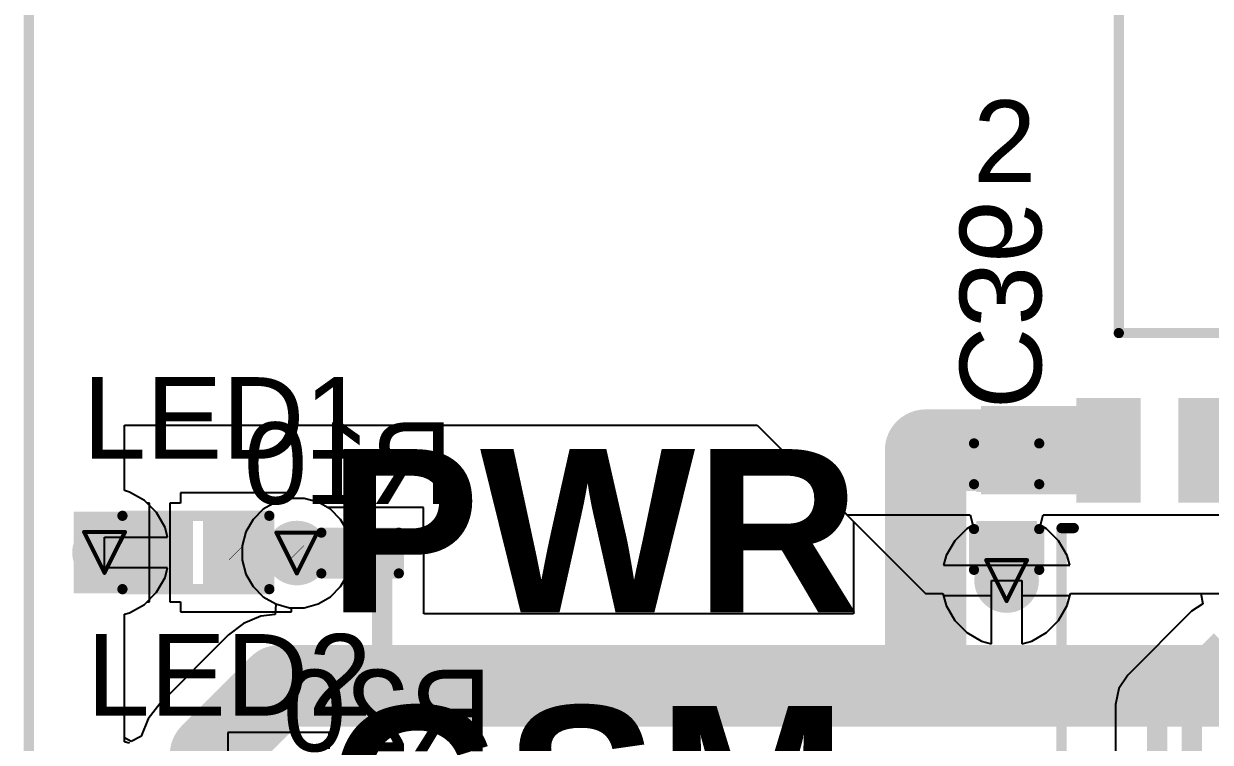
# Model space of a CAD drawing. Header units: inches. Extents: x -21 to 276, y -5 to 220.
# Drawn here: x -4.56 to 10.21, y 61.58 to 70.53 of the extents above; entities that cross this region are included whole.
import ezdxf

# ---------------------------------------------------------------- set-up
doc = ezdxf.new("R2010")
doc.units = ezdxf.units.IN
for name, color, linetype in [('Board_Outline', 216, 'Continuous'), ('Bottom Layer', 5, 'Continuous'), ('Bottom Overlay', 54, 'Continuous'), ('Bottom Paste', 16, 'Continuous'), ('Bottom Solder', 6, 'Continuous'), ('Drill Drawing', 1, 'Continuous'), ('Ground', 16, 'Continuous'), ('Multi-Layer', 9, 'Continuous'), ('Pad Holes', 156, 'Continuous'), ('Power + Signal', 76, 'Continuous'), ('Top Layer', 1, 'Continuous'), ('Top Overlay', 2, 'Continuous'), ('Top Paste', 8, 'Continuous'), ('Top Solder', 216, 'Continuous'), ('Via Holes', 16, 'Continuous')]:
    doc.layers.add(name, color=color, linetype=linetype)
doc.styles.add('Arial', font='', dxfattribs={"height": 0.2})
doc.styles.add('Arial_Bold', font='', dxfattribs={"height": 0.2})
doc.styles.get('Arial').set_extended_font_data('Arial')
doc.styles.get('Arial_Bold').set_extended_font_data('Arial', bold=True)

# ---------------------------------------------------------------- blocks, each defined once
blk = doc.blocks.new('J102K1CS35VDC_20_7')
at = {"layer": 'Bottom Layer'}
h = blk.add_hatch(color=5, dxfattribs=at)
edge = h.paths.add_edge_path()
edge.add_arc((3.81, 3.81), 1, 0, 360)
h = blk.add_hatch(color=5, dxfattribs=at)
edge = h.paths.add_edge_path()
edge.add_arc((6.35, 3.81), 1, 0, 360)
blk.add_hatch(color=5, dxfattribs=at).paths.add_polyline_path([(-5.35, -2.81), (-5.35, -4.81), (-7.35, -4.81), (-7.35, -2.81)])
h = blk.add_hatch(color=5, dxfattribs=at)
edge = h.paths.add_edge_path()
edge.add_arc((3.81, -3.81), 1, 0, 360)
h = blk.add_hatch(color=5, dxfattribs=at)
edge = h.paths.add_edge_path()
edge.add_arc((6.35, -3.81), 1, 0, 360)
at = {"layer": 'Bottom Solder'}
h = blk.add_hatch(color=6, dxfattribs=at)
edge = h.paths.add_edge_path()
edge.add_arc((3.81, 3.81), 1.102, 0, 360)
h = blk.add_hatch(color=6, dxfattribs=at)
edge = h.paths.add_edge_path()
edge.add_arc((6.35, 3.81), 1.102, 0, 360)
blk.add_hatch(color=6, dxfattribs=at).paths.add_polyline_path([(-5.248, -2.708), (-5.248, -4.912), (-7.452, -4.912), (-7.452, -2.708)])
h = blk.add_hatch(color=6, dxfattribs=at)
edge = h.paths.add_edge_path()
edge.add_arc((3.81, -3.81), 1.102, 0, 360)
h = blk.add_hatch(color=6, dxfattribs=at)
edge = h.paths.add_edge_path()
edge.add_arc((6.35, -3.81), 1.102, 0, 360)
at = {"layer": 'Ground'}
h = blk.add_hatch(color=16, dxfattribs=at)
edge = h.paths.add_edge_path()
edge.add_arc((3.81, 3.81), 1, 0, 360)
h = blk.add_hatch(color=16, dxfattribs=at)
edge = h.paths.add_edge_path()
edge.add_arc((6.35, 3.81), 1, 0, 360)
blk.add_hatch(color=16, dxfattribs=at).paths.add_polyline_path([(-5.35, -2.81), (-5.35, -4.81), (-7.35, -4.81), (-7.35, -2.81)])
h = blk.add_hatch(color=16, dxfattribs=at)
edge = h.paths.add_edge_path()
edge.add_arc((3.81, -3.81), 1, 0, 360)
h = blk.add_hatch(color=16, dxfattribs=at)
edge = h.paths.add_edge_path()
edge.add_arc((6.35, -3.81), 1, 0, 360)
at = {"layer": 'Multi-Layer'}
h = blk.add_hatch(color=9, dxfattribs=at)
edge = h.paths.add_edge_path()
edge.add_arc((3.81, 3.81), 1, 0, 360)
h = blk.add_hatch(color=9, dxfattribs=at)
edge = h.paths.add_edge_path()
edge.add_arc((6.35, 3.81), 1, 0, 360)
blk.add_hatch(color=9, dxfattribs=at).paths.add_polyline_path([(-5.35, -2.81), (-5.35, -4.81), (-7.35, -4.81), (-7.35, -2.81)])
h = blk.add_hatch(color=9, dxfattribs=at)
edge = h.paths.add_edge_path()
edge.add_arc((3.81, -3.81), 1, 0, 360)
h = blk.add_hatch(color=9, dxfattribs=at)
edge = h.paths.add_edge_path()
edge.add_arc((6.35, -3.81), 1, 0, 360)
at = {"layer": 'Pad Holes'}
h = blk.add_hatch(color=7, dxfattribs=at)
edge = h.paths.add_edge_path()
edge.add_arc((3.81, 3.81), 0.51, 0, 360)
h = blk.add_hatch(color=7, dxfattribs=at)
edge = h.paths.add_edge_path()
edge.add_arc((6.35, 3.81), 0.51, 0, 360)
h = blk.add_hatch(color=7, dxfattribs=at)
edge = h.paths.add_edge_path()
edge.add_arc((-6.35, -3.81), 0.51, 0, 360)
h = blk.add_hatch(color=7, dxfattribs=at)
edge = h.paths.add_edge_path()
edge.add_arc((3.81, -3.81), 0.51, 0, 360)
h = blk.add_hatch(color=7, dxfattribs=at)
edge = h.paths.add_edge_path()
edge.add_arc((6.35, -3.81), 0.51, 0, 360)
at = {"layer": 'Power + Signal'}
h = blk.add_hatch(color=76, dxfattribs=at)
edge = h.paths.add_edge_path()
edge.add_arc((3.81, 3.81), 1, 0, 360)
h = blk.add_hatch(color=76, dxfattribs=at)
edge = h.paths.add_edge_path()
edge.add_arc((6.35, 3.81), 1, 0, 360)
blk.add_hatch(color=76, dxfattribs=at).paths.add_polyline_path([(-5.35, -2.81), (-5.35, -4.81), (-7.35, -4.81), (-7.35, -2.81)])
h = blk.add_hatch(color=76, dxfattribs=at)
edge = h.paths.add_edge_path()
edge.add_arc((3.81, -3.81), 1, 0, 360)
h = blk.add_hatch(color=76, dxfattribs=at)
edge = h.paths.add_edge_path()
edge.add_arc((6.35, -3.81), 1, 0, 360)
at = {"layer": 'Top Layer'}
h = blk.add_hatch(color=1, dxfattribs=at)
edge = h.paths.add_edge_path()
edge.add_arc((3.81, 3.81), 1, 0, 360)
h = blk.add_hatch(color=1, dxfattribs=at)
edge = h.paths.add_edge_path()
edge.add_arc((6.35, 3.81), 1, 0, 360)
blk.add_hatch(color=1, dxfattribs=at).paths.add_polyline_path([(-5.35, -2.81), (-5.35, -4.81), (-7.35, -4.81), (-7.35, -2.81)])
h = blk.add_hatch(color=1, dxfattribs=at)
edge = h.paths.add_edge_path()
edge.add_arc((3.81, -3.81), 1, 0, 360)
h = blk.add_hatch(color=1, dxfattribs=at)
edge = h.paths.add_edge_path()
edge.add_arc((6.35, -3.81), 1, 0, 360)
at = {"layer": 'Top Solder'}
h = blk.add_hatch(color=216, dxfattribs=at)
edge = h.paths.add_edge_path()
edge.add_arc((3.81, 3.81), 1.102, 0, 360)
h = blk.add_hatch(color=216, dxfattribs=at)
edge = h.paths.add_edge_path()
edge.add_arc((6.35, 3.81), 1.102, 0, 360)
blk.add_hatch(color=216, dxfattribs=at).paths.add_polyline_path([(-5.248, -2.708), (-5.248, -4.912), (-7.452, -4.912), (-7.452, -2.708)])
h = blk.add_hatch(color=216, dxfattribs=at)
edge = h.paths.add_edge_path()
edge.add_arc((3.81, -3.81), 1.102, 0, 360)
h = blk.add_hatch(color=216, dxfattribs=at)
edge = h.paths.add_edge_path()
edge.add_arc((6.35, -3.81), 1.102, 0, 360)
at = {"layer": 'Top Overlay'}
for points in [[(-7.77, 5.29, 0.127, 0.127, 0), (7.77, 5.29, 0.127, 0.127, 0)], [(-7.77, 5.29, 0.127, 0.127, 0), (-7.77, 0, 0.127, 0.127, 0)], [(7.77, 5.29, 0.127, 0.127, 0), (7.77, 0, 0.127, 0.127, 0)], [(3.607, 2.311, 0.254, 0.254, 0), (5.105, 2.311, 0.254, 0.254, 0)], [(3.607, 2.311, 0.254, 0.254, 0), (3.607, 2.007, 0.254, 0.254, 0)], [(5.105, 2.311, 0.254, 0.254, 0), (5.105, 1.651, 0.254, 0.254, 0)], [(-5.08, 2.159, 0.254, 0.254, 0), (3.048, 2.159, 0.254, 0.254, 0)], [(-5.08, 2.159, 0.254, 0.254, 0), (-5.08, -1.854, 0.254, 0.254, 0)], [(3.048, 2.159, 0.254, 0.254, 0), (4.115, 1.092, 0.254, 0.254, 0)], [(3.556, 0.737, 0.254, 0.254, 0), (3.556, 0.025, 0.254, 0.254, 0)], [(6.401, 0.711, 0.254, 0.254, 0), (6.401, 0.025, 0.254, 0.254, 0)], [(3.556, 0.025, 0.254, 0.254, 0), (6.401, 0.025, 0.254, 0.254, 0)], [(-7.77, 0, 0.127, 0.127, 0), (-7.77, -5.29, 0.127, 0.127, 0)], [(7.77, 0, 0.127, 0.127, 0), (7.77, -5.29, 0.127, 0.127, 0)], [(3.81, -1.549, 0.254, 0.254, 0), (6.35, -1.549, 0.254, 0.254, 0)], [(3.81, -1.549, 0.254, 0.254, 0), (3.81, -2.057, 0.254, 0.254, 0)], [(6.35, -1.549, 0.254, 0.254, 0), (6.35, -2.057, 0.254, 0.254, 0)], [(-4.902, -3.708, 0.254, 0.254, 0), (-5.029, -3.835, 0.254, 0.254, 0)], [(-4.902, -3.708, 0.254, 0.254, 0), (-4.902, -3.962, 0.254, 0.254, 0)], [(-5.029, -3.835, 0.254, 0.254, 0), (-4.902, -3.962, 0.254, 0.254, 0)], [(-7.77, -5.29, 0.127, 0.127, 0), (7.77, -5.29, 0.127, 0.127, 0)]]:
    blk.add_lwpolyline(points, format="xyseb", dxfattribs=at)
for points in [[(-7.802, 5.29, 0.0635, 0.0635, 1), (-7.738, 5.29, 0.0635, 0.0635, 1)], [(-7.802, 5.29, 0.0635, 0.0635, 1), (-7.738, 5.29, 0.0635, 0.0635, 1)], [(7.738, 5.29, 0.0635, 0.0635, 1), (7.802, 5.29, 0.0635, 0.0635, 1)], [(7.738, 5.29, 0.0635, 0.0635, 1), (7.802, 5.29, 0.0635, 0.0635, 1)], [(3.543, 2.311, 0.127, 0.127, 1), (3.67, 2.311, 0.127, 0.127, 1)], [(3.543, 2.311, 0.127, 0.127, 1), (3.67, 2.311, 0.127, 0.127, 1)], [(5.042, 2.311, 0.127, 0.127, 1), (5.169, 2.311, 0.127, 0.127, 1)], [(5.042, 2.311, 0.127, 0.127, 1), (5.169, 2.311, 0.127, 0.127, 1)], [(-5.144, 2.159, 0.127, 0.127, 1), (-5.016, 2.159, 0.127, 0.127, 1)], [(-5.144, 2.159, 0.127, 0.127, 1), (-5.016, 2.159, 0.127, 0.127, 1)], [(2.985, 2.159, 0.127, 0.127, 1), (3.111, 2.159, 0.127, 0.127, 1)], [(2.985, 2.159, 0.127, 0.127, 1), (3.111, 2.159, 0.127, 0.127, 1)], [(3.543, 2.007, 0.127, 0.127, 1), (3.67, 2.007, 0.127, 0.127, 1)], [(5.403, 1.651, 0.254, 0.254, 1), (4.808, 1.651, 0.254, 0.254, 1)], [(4.745, 1.651, 0.127, 0.127, 1), (4.872, 1.651, 0.127, 0.127, 1)], [(5.042, 1.651, 0.127, 0.127, 1), (5.169, 1.651, 0.127, 0.127, 1)], [(5.339, 1.651, 0.127, 0.127, 1), (5.466, 1.651, 0.127, 0.127, 1)], [(4.051, 1.092, 0.127, 0.127, 1), (4.178, 1.092, 0.127, 0.127, 1)], [(3.853, 0.737, 0.254, 0.254, 1), (3.259, 0.737, 0.254, 0.254, 1)], [(6.698, 0.711, 0.254, 0.254, 1), (6.104, 0.711, 0.254, 0.254, 1)], [(3.195, 0.737, 0.127, 0.127, 1), (3.322, 0.737, 0.127, 0.127, 1)], [(3.493, 0.737, 0.127, 0.127, 1), (3.619, 0.737, 0.127, 0.127, 1)], [(3.79, 0.737, 0.127, 0.127, 1), (3.917, 0.737, 0.127, 0.127, 1)], [(6.04, 0.711, 0.127, 0.127, 1), (6.167, 0.711, 0.127, 0.127, 1)], [(6.337, 0.711, 0.127, 0.127, 1), (6.464, 0.711, 0.127, 0.127, 1)], [(6.635, 0.711, 0.127, 0.127, 1), (6.762, 0.711, 0.127, 0.127, 1)], [(3.493, 0.025, 0.127, 0.127, 1), (3.619, 0.025, 0.127, 0.127, 1)], [(3.493, 0.025, 0.127, 0.127, 1), (3.619, 0.025, 0.127, 0.127, 1)], [(6.337, 0.025, 0.127, 0.127, 1), (6.464, 0.025, 0.127, 0.127, 1)], [(6.337, 0.025, 0.127, 0.127, 1), (6.464, 0.025, 0.127, 0.127, 1)], [(-7.802, 0, 0.0635, 0.0635, 1), (-7.738, 0, 0.0635, 0.0635, 1)], [(-7.802, 0, 0.0635, 0.0635, 1), (-7.738, 0, 0.0635, 0.0635, 1)], [(7.738, 0, 0.0635, 0.0635, 1), (7.802, 0, 0.0635, 0.0635, 1)], [(7.738, 0, 0.0635, 0.0635, 1), (7.802, 0, 0.0635, 0.0635, 1)], [(-4.783, -1.854, 0.254, 0.254, 1), (-5.377, -1.854, 0.254, 0.254, 1)], [(3.747, -1.549, 0.127, 0.127, 1), (3.873, -1.549, 0.127, 0.127, 1)], [(3.747, -1.549, 0.127, 0.127, 1), (3.873, -1.549, 0.127, 0.127, 1)], [(6.286, -1.549, 0.127, 0.127, 1), (6.413, -1.549, 0.127, 0.127, 1)], [(6.286, -1.549, 0.127, 0.127, 1), (6.413, -1.549, 0.127, 0.127, 1)], [(-5.441, -1.854, 0.127, 0.127, 1), (-5.314, -1.854, 0.127, 0.127, 1)], [(-5.144, -1.854, 0.127, 0.127, 1), (-5.016, -1.854, 0.127, 0.127, 1)], [(-4.846, -1.854, 0.127, 0.127, 1), (-4.719, -1.854, 0.127, 0.127, 1)], [(4.107, -2.057, 0.254, 0.254, 1), (3.513, -2.057, 0.254, 0.254, 1)], [(6.647, -2.057, 0.254, 0.254, 1), (6.053, -2.057, 0.254, 0.254, 1)], [(3.449, -2.057, 0.127, 0.127, 1), (3.576, -2.057, 0.127, 0.127, 1)], [(3.747, -2.057, 0.127, 0.127, 1), (3.873, -2.057, 0.127, 0.127, 1)], [(4.044, -2.057, 0.127, 0.127, 1), (4.171, -2.057, 0.127, 0.127, 1)], [(5.989, -2.057, 0.127, 0.127, 1), (6.116, -2.057, 0.127, 0.127, 1)], [(6.286, -2.057, 0.127, 0.127, 1), (6.413, -2.057, 0.127, 0.127, 1)], [(6.584, -2.057, 0.127, 0.127, 1), (6.711, -2.057, 0.127, 0.127, 1)], [(-4.966, -3.708, 0.127, 0.127, 1), (-4.839, -3.708, 0.127, 0.127, 1)], [(-4.966, -3.708, 0.127, 0.127, 1), (-4.839, -3.708, 0.127, 0.127, 1)], [(-5.093, -3.835, 0.127, 0.127, 1), (-4.966, -3.835, 0.127, 0.127, 1)], [(-5.093, -3.835, 0.127, 0.127, 1), (-4.966, -3.835, 0.127, 0.127, 1)], [(-4.966, -3.962, 0.127, 0.127, 1), (-4.839, -3.962, 0.127, 0.127, 1)], [(-4.966, -3.962, 0.127, 0.127, 1), (-4.839, -3.962, 0.127, 0.127, 1)], [(-7.802, -5.29, 0.0635, 0.0635, 1), (-7.738, -5.29, 0.0635, 0.0635, 1)], [(-7.802, -5.29, 0.0635, 0.0635, 1), (-7.738, -5.29, 0.0635, 0.0635, 1)], [(7.738, -5.29, 0.0635, 0.0635, 1), (7.802, -5.29, 0.0635, 0.0635, 1)], [(7.738, -5.29, 0.0635, 0.0635, 1), (7.802, -5.29, 0.0635, 0.0635, 1)]]:
    blk.add_lwpolyline(points, format="xyseb", close=True, dxfattribs=at)
at = {"layer": 'Top Overlay', "style": 'Arial'}
blk.add_text('1', height=0.8, dxfattribs=at).set_placement((-6.477, -2.311))
blk = doc.blocks.new('SOP_16_150____B_59')
at = {"layer": 'Bottom Layer'}
for points in [[(-3.425, 4.745), (-2.325, 4.745), (-2.325, 4.145), (-3.425, 4.145)], [(2.325, 4.745), (3.425, 4.745), (3.425, 4.145), (2.325, 4.145)], [(-3.425, 3.475), (-2.325, 3.475), (-2.325, 2.875), (-3.425, 2.875)], [(2.325, 3.475), (3.425, 3.475), (3.425, 2.875), (2.325, 2.875)], [(-3.425, 2.205), (-2.325, 2.205), (-2.325, 1.605), (-3.425, 1.605)], [(2.325, 2.205), (3.425, 2.205), (3.425, 1.605), (2.325, 1.605)], [(-3.425, 0.935), (-2.325, 0.935), (-2.325, 0.335), (-3.425, 0.335)], [(2.325, 0.935), (3.425, 0.935), (3.425, 0.335), (2.325, 0.335)], [(-3.425, -0.335), (-2.325, -0.335), (-2.325, -0.935), (-3.425, -0.935)], [(2.325, -0.335), (3.425, -0.335), (3.425, -0.935), (2.325, -0.935)], [(-3.425, -1.605), (-2.325, -1.605), (-2.325, -2.205), (-3.425, -2.205)], [(2.325, -1.605), (3.425, -1.605), (3.425, -2.205), (2.325, -2.205)], [(-3.425, -2.875), (-2.325, -2.875), (-2.325, -3.475), (-3.425, -3.475)], [(2.325, -2.875), (3.425, -2.875), (3.425, -3.475), (2.325, -3.475)], [(-3.425, -4.145), (-2.325, -4.145), (-2.325, -4.745), (-3.425, -4.745)], [(2.325, -4.145), (3.425, -4.145), (3.425, -4.745), (2.325, -4.745)]]:
    blk.add_hatch(color=5, dxfattribs=at).paths.add_polyline_path(points)
at = {"layer": 'Bottom Overlay'}
blk.add_hatch(color=54, dxfattribs=at).paths.add_polyline_path([(-2.235, -4.724), (-1.956, -4.724), (-1.956, -4.064), (-2.235, -4.064)])
at = {"layer": 'Bottom Paste'}
for points in [[(-3.425, 4.745), (-2.325, 4.745), (-2.325, 4.145), (-3.425, 4.145)], [(2.325, 4.745), (3.425, 4.745), (3.425, 4.145), (2.325, 4.145)], [(-3.425, 3.475), (-2.325, 3.475), (-2.325, 2.875), (-3.425, 2.875)], [(2.325, 3.475), (3.425, 3.475), (3.425, 2.875), (2.325, 2.875)], [(-3.425, 2.205), (-2.325, 2.205), (-2.325, 1.605), (-3.425, 1.605)], [(2.325, 2.205), (3.425, 2.205), (3.425, 1.605), (2.325, 1.605)], [(-3.425, 0.935), (-2.325, 0.935), (-2.325, 0.335), (-3.425, 0.335)], [(2.325, 0.935), (3.425, 0.935), (3.425, 0.335), (2.325, 0.335)], [(-3.425, -0.335), (-2.325, -0.335), (-2.325, -0.935), (-3.425, -0.935)], [(2.325, -0.335), (3.425, -0.335), (3.425, -0.935), (2.325, -0.935)], [(-3.425, -1.605), (-2.325, -1.605), (-2.325, -2.205), (-3.425, -2.205)], [(2.325, -1.605), (3.425, -1.605), (3.425, -2.205), (2.325, -2.205)], [(-3.425, -2.875), (-2.325, -2.875), (-2.325, -3.475), (-3.425, -3.475)], [(2.325, -2.875), (3.425, -2.875), (3.425, -3.475), (2.325, -3.475)], [(-3.425, -4.145), (-2.325, -4.145), (-2.325, -4.745), (-3.425, -4.745)], [(2.325, -4.145), (3.425, -4.145), (3.425, -4.745), (2.325, -4.745)]]:
    blk.add_hatch(color=16, dxfattribs=at).paths.add_polyline_path(points)
at = {"layer": 'Bottom Solder'}
for points in [[(-3.527, 4.847), (-2.223, 4.847), (-2.223, 4.043), (-3.527, 4.043)], [(2.223, 4.847), (3.527, 4.847), (3.527, 4.043), (2.223, 4.043)], [(-3.527, 3.577), (-2.223, 3.577), (-2.223, 2.773), (-3.527, 2.773)], [(2.223, 3.577), (3.527, 3.577), (3.527, 2.773), (2.223, 2.773)], [(-3.527, 2.307), (-2.223, 2.307), (-2.223, 1.503), (-3.527, 1.503)], [(2.223, 2.307), (3.527, 2.307), (3.527, 1.503), (2.223, 1.503)], [(-3.527, 1.037), (-2.223, 1.037), (-2.223, 0.233), (-3.527, 0.233)], [(2.223, 1.037), (3.527, 1.037), (3.527, 0.233), (2.223, 0.233)], [(-3.527, -0.233), (-2.223, -0.233), (-2.223, -1.037), (-3.527, -1.037)], [(2.223, -0.233), (3.527, -0.233), (3.527, -1.037), (2.223, -1.037)], [(-3.527, -1.503), (-2.223, -1.503), (-2.223, -2.307), (-3.527, -2.307)], [(2.223, -1.503), (3.527, -1.503), (3.527, -2.307), (2.223, -2.307)], [(-3.527, -2.773), (-2.223, -2.773), (-2.223, -3.577), (-3.527, -3.577)], [(2.223, -2.773), (3.527, -2.773), (3.527, -3.577), (2.223, -3.577)], [(-3.527, -4.043), (-2.223, -4.043), (-2.223, -4.847), (-3.527, -4.847)], [(2.223, -4.043), (3.527, -4.043), (3.527, -4.847), (2.223, -4.847)]]:
    blk.add_hatch(color=6, dxfattribs=at).paths.add_polyline_path(points)
at = {"layer": 'Bottom Overlay'}
for points in [[(-1.905, 5.029, 0.127, 0.127, 0), (1.905, 5.029, 0.127, 0.127, 0)], [(-1.905, 5.029, 0.127, 0.127, 0), (-1.905, 4.877, 0.127, 0.127, 0)], [(1.905, 5.029, 0.127, 0.127, 0), (1.905, 4.877, 0.127, 0.127, 0)], [(-3.708, -4.343, 0.127, 0.127, 0), (-3.581, -4.47, 0.127, 0.127, 0)], [(-3.708, -4.343, 0.127, 0.127, 0), (-3.708, -4.597, 0.127, 0.127, 0)], [(-3.581, -4.47, 0.127, 0.127, 0), (-3.708, -4.597, 0.127, 0.127, 0)], [(-1.905, -4.877, 0.127, 0.127, 0), (-1.905, -5.029, 0.127, 0.127, 0)], [(1.905, -4.877, 0.127, 0.127, 0), (1.905, -5.029, 0.127, 0.127, 0)], [(-1.905, -5.029, 0.127, 0.127, 0), (1.905, -5.029, 0.127, 0.127, 0)]]:
    blk.add_lwpolyline(points, format="xyseb", dxfattribs=at)
for points in [[(-1.937, 5.029, 0.0635, 0.0635, 1), (-1.873, 5.029, 0.0635, 0.0635, 1)], [(-1.937, 5.029, 0.0635, 0.0635, 1), (-1.873, 5.029, 0.0635, 0.0635, 1)], [(1.873, 5.029, 0.0635, 0.0635, 1), (1.937, 5.029, 0.0635, 0.0635, 1)], [(1.873, 5.029, 0.0635, 0.0635, 1), (1.937, 5.029, 0.0635, 0.0635, 1)], [(-1.937, 4.877, 0.0635, 0.0635, 1), (-1.873, 4.877, 0.0635, 0.0635, 1)], [(1.873, 4.877, 0.0635, 0.0635, 1), (1.937, 4.877, 0.0635, 0.0635, 1)], [(-3.74, -4.343, 0.0635, 0.0635, 1), (-3.677, -4.343, 0.0635, 0.0635, 1)], [(-3.74, -4.343, 0.0635, 0.0635, 1), (-3.677, -4.343, 0.0635, 0.0635, 1)], [(-3.613, -4.47, 0.0635, 0.0635, 1), (-3.55, -4.47, 0.0635, 0.0635, 1)], [(-3.613, -4.47, 0.0635, 0.0635, 1), (-3.55, -4.47, 0.0635, 0.0635, 1)], [(-3.74, -4.597, 0.0635, 0.0635, 1), (-3.677, -4.597, 0.0635, 0.0635, 1)], [(-3.74, -4.597, 0.0635, 0.0635, 1), (-3.677, -4.597, 0.0635, 0.0635, 1)], [(-1.937, -4.877, 0.0635, 0.0635, 1), (-1.873, -4.877, 0.0635, 0.0635, 1)], [(1.873, -4.877, 0.0635, 0.0635, 1), (1.937, -4.877, 0.0635, 0.0635, 1)], [(-1.937, -5.029, 0.0635, 0.0635, 1), (-1.873, -5.029, 0.0635, 0.0635, 1)], [(-1.937, -5.029, 0.0635, 0.0635, 1), (-1.873, -5.029, 0.0635, 0.0635, 1)], [(1.873, -5.029, 0.0635, 0.0635, 1), (1.937, -5.029, 0.0635, 0.0635, 1)], [(1.873, -5.029, 0.0635, 0.0635, 1), (1.937, -5.029, 0.0635, 0.0635, 1)]]:
    blk.add_lwpolyline(points, format="xyseb", close=True, dxfattribs=at)
blk = doc.blocks.new('R___0201_B_118')
at = {"layer": 'Bottom Layer'}
for points in [[(-0.41, 0.185), (-0.14, 0.185), (-0.14, -0.185), (-0.41, -0.185)], [(0.14, 0.185), (0.41, 0.185), (0.41, -0.185), (0.14, -0.185)]]:
    blk.add_hatch(color=5, dxfattribs=at).paths.add_polyline_path(points)
at = {"layer": 'Bottom Paste'}
for points in [[(-0.41, 0.185), (-0.14, 0.185), (-0.14, -0.185), (-0.41, -0.185)], [(0.14, 0.185), (0.41, 0.185), (0.41, -0.185), (0.14, -0.185)]]:
    blk.add_hatch(color=16, dxfattribs=at).paths.add_polyline_path(points)
at = {"layer": 'Bottom Solder'}
for points in [[(-0.465, 0.24), (-0.085, 0.24), (-0.085, -0.24), (-0.465, -0.24)], [(0.085, 0.24), (0.465, 0.24), (0.465, -0.24), (0.085, -0.24)]]:
    blk.add_hatch(color=6, dxfattribs=at).paths.add_polyline_path(points)
at = {"layer": 'Bottom Overlay'}
for points in [[(-0.483, 0.254, 0.127, 0.127, 0), (0.483, 0.254, 0.127, 0.127, 0)], [(-0.483, -0.254, 0.127, 0.127, 0), (-0.483, 0.254, 0.127, 0.127, 0)], [(0.483, -0.254, 0.127, 0.127, 0), (0.483, 0.254, 0.127, 0.127, 0)], [(-0.483, -0.254, 0.127, 0.127, 0), (0.483, -0.254, 0.127, 0.127, 0)]]:
    blk.add_lwpolyline(points, format="xyseb", dxfattribs=at)
for points in [[(-0.514, 0.254, 0.0635, 0.0635, 1), (-0.451, 0.254, 0.0635, 0.0635, 1)], [(-0.514, 0.254, 0.0635, 0.0635, 1), (-0.451, 0.254, 0.0635, 0.0635, 1)], [(0.451, 0.254, 0.0635, 0.0635, 1), (0.514, 0.254, 0.0635, 0.0635, 1)], [(0.451, 0.254, 0.0635, 0.0635, 1), (0.514, 0.254, 0.0635, 0.0635, 1)], [(-0.514, -0.254, 0.0635, 0.0635, 1), (-0.451, -0.254, 0.0635, 0.0635, 1)], [(-0.514, -0.254, 0.0635, 0.0635, 1), (-0.451, -0.254, 0.0635, 0.0635, 1)], [(0.451, -0.254, 0.0635, 0.0635, 1), (0.514, -0.254, 0.0635, 0.0635, 1)], [(0.451, -0.254, 0.0635, 0.0635, 1), (0.514, -0.254, 0.0635, 0.0635, 1)]]:
    blk.add_lwpolyline(points, format="xyseb", close=True, dxfattribs=at)
blk = doc.blocks.new('LED_0402_130')
at = {"layer": 'Top Layer'}
for points in [[(-0.785, 0.36), (-0.165, 0.36), (-0.165, -0.36), (-0.785, -0.36)], [(0.165, 0.36), (0.785, 0.36), (0.785, -0.36), (0.165, -0.36)]]:
    blk.add_hatch(color=1, dxfattribs=at).paths.add_polyline_path(points)
at = {"layer": 'Top Overlay'}
blk.add_hatch(color=2, dxfattribs=at).paths.add_polyline_path([(0.936, -0.507), (1.546, -0.507), (1.546, 0.509), (0.936, 0.509)])
at = {"layer": 'Top Paste'}
for points in [[(-0.785, 0.36), (-0.165, 0.36), (-0.165, -0.36), (-0.785, -0.36)], [(0.165, 0.36), (0.785, 0.36), (0.785, -0.36), (0.165, -0.36)]]:
    blk.add_hatch(color=8, dxfattribs=at).paths.add_polyline_path(points)
at = {"layer": 'Top Solder'}
for points in [[(-0.887, 0.462), (-0.063, 0.462), (-0.063, -0.462), (-0.887, -0.462)], [(0.063, 0.462), (0.887, 0.462), (0.887, -0.462), (0.063, -0.462)]]:
    blk.add_hatch(color=216, dxfattribs=at).paths.add_polyline_path(points)
at = {"layer": 'Top Overlay'}
for points in [[(0.94, 0.457, 0.127, 0.127, 0), (-0.889, 0.457, 0.127, 0.127, 0)], [(-0.889, 0.457, 0.127, 0.127, 0), (-0.889, -0.457, 0.127, 0.127, 0)], [(0.94, 0.457, 0.127, 0.127, 0), (0.94, -0.457, 0.127, 0.127, 0)], [(0.94, -0.457, 0.127, 0.127, 0), (-0.889, -0.457, 0.127, 0.127, 0)]]:
    blk.add_lwpolyline(points, format="xyseb", dxfattribs=at)
for points in [[(-0.921, 0.457, 0.0635, 0.0635, 1), (-0.857, 0.457, 0.0635, 0.0635, 1)], [(-0.921, 0.457, 0.0635, 0.0635, 1), (-0.857, 0.457, 0.0635, 0.0635, 1)], [(0.908, 0.457, 0.0635, 0.0635, 1), (0.972, 0.457, 0.0635, 0.0635, 1)], [(0.908, 0.457, 0.0635, 0.0635, 1), (0.972, 0.457, 0.0635, 0.0635, 1)], [(-0.921, -0.457, 0.0635, 0.0635, 1), (-0.857, -0.457, 0.0635, 0.0635, 1)], [(-0.921, -0.457, 0.0635, 0.0635, 1), (-0.857, -0.457, 0.0635, 0.0635, 1)], [(0.908, -0.457, 0.0635, 0.0635, 1), (0.972, -0.457, 0.0635, 0.0635, 1)], [(0.908, -0.457, 0.0635, 0.0635, 1), (0.972, -0.457, 0.0635, 0.0635, 1)]]:
    blk.add_lwpolyline(points, format="xyseb", close=True, dxfattribs=at)
blk = doc.blocks.new('C___0402_B_162')
at = {"layer": 'Bottom Layer'}
for points in [[(-0.241, 0.318), (-0.241, -0.318), (-0.699, -0.318), (-0.699, 0.318)], [(0.699, 0.318), (0.699, -0.318), (0.241, -0.318), (0.241, 0.318)]]:
    blk.add_hatch(color=5, dxfattribs=at).paths.add_polyline_path(points)
at = {"layer": 'Bottom Paste'}
for points in [[(-0.241, 0.318), (-0.241, -0.318), (-0.699, -0.318), (-0.699, 0.318)], [(0.699, 0.318), (0.699, -0.318), (0.241, -0.318), (0.241, 0.318)]]:
    blk.add_hatch(color=16, dxfattribs=at).paths.add_polyline_path(points)
at = {"layer": 'Bottom Solder'}
for points in [[(-0.181, 0.377), (-0.181, -0.377), (-0.758, -0.377), (-0.758, 0.377)], [(0.758, 0.377), (0.758, -0.377), (0.181, -0.377), (0.181, 0.377)]]:
    blk.add_hatch(color=6, dxfattribs=at).paths.add_polyline_path(points)
at = {"layer": 'Bottom Overlay'}
for points in [[(-0.279, 0.406, 0.127, 0.127, 0), (-0.787, 0.406, 0.127, 0.127, 0)], [(-0.787, -0.406, 0.127, 0.127, 0), (-0.787, 0.406, 0.127, 0.127, 0)], [(0.787, 0.406, 0.127, 0.127, 0), (0.279, 0.406, 0.127, 0.127, 0)], [(0.787, -0.406, 0.127, 0.127, 0), (0.787, 0.406, 0.127, 0.127, 0)], [(-0.279, -0.406, 0.127, 0.127, 0), (-0.787, -0.406, 0.127, 0.127, 0)], [(0.787, -0.406, 0.127, 0.127, 0), (0.279, -0.406, 0.127, 0.127, 0)]]:
    blk.add_lwpolyline(points, format="xyseb", dxfattribs=at)
for points in [[(-0.819, 0.406, 0.0635, 0.0635, 1), (-0.756, 0.406, 0.0635, 0.0635, 1)], [(-0.819, 0.406, 0.0635, 0.0635, 1), (-0.756, 0.406, 0.0635, 0.0635, 1)], [(-0.311, 0.406, 0.0635, 0.0635, 1), (-0.248, 0.406, 0.0635, 0.0635, 1)], [(0.248, 0.406, 0.0635, 0.0635, 1), (0.311, 0.406, 0.0635, 0.0635, 1)], [(0.756, 0.406, 0.0635, 0.0635, 1), (0.819, 0.406, 0.0635, 0.0635, 1)], [(0.756, 0.406, 0.0635, 0.0635, 1), (0.819, 0.406, 0.0635, 0.0635, 1)], [(-0.819, -0.406, 0.0635, 0.0635, 1), (-0.756, -0.406, 0.0635, 0.0635, 1)], [(-0.819, -0.406, 0.0635, 0.0635, 1), (-0.756, -0.406, 0.0635, 0.0635, 1)], [(-0.311, -0.406, 0.0635, 0.0635, 1), (-0.248, -0.406, 0.0635, 0.0635, 1)], [(0.248, -0.406, 0.0635, 0.0635, 1), (0.311, -0.406, 0.0635, 0.0635, 1)], [(0.756, -0.406, 0.0635, 0.0635, 1), (0.819, -0.406, 0.0635, 0.0635, 1)], [(0.756, -0.406, 0.0635, 0.0635, 1), (0.819, -0.406, 0.0635, 0.0635, 1)]]:
    blk.add_lwpolyline(points, format="xyseb", close=True, dxfattribs=at)

msp = doc.modelspace()

# ---------------------------------------------------------------- hatches: boundary and pattern name
at = {"layer": 'Bottom Layer'}
msp.add_hatch(color=5, dxfattribs=at).paths.add_polyline_path([(7.359, 64.671), (9.244, 64.671), (9.244, 65.771), (7.359, 65.771)])
h = msp.add_hatch(color=5, dxfattribs=at)
edge = h.paths.add_edge_path()
edge.add_arc((-3.556, 63.947), 0.3, 0, 360)
h = msp.add_hatch(color=5, dxfattribs=at)
edge = h.paths.add_edge_path()
edge.add_arc((-1.161, 63.94), 0.3, 0, 360)
h = msp.add_hatch(color=5, dxfattribs=at)
edge = h.paths.add_edge_path()
edge.add_arc((7.676, 63.597), 0.3, 0, 360)
at = {"layer": 'Bottom Solder'}
h = msp.add_hatch(color=6, dxfattribs=at)
edge = h.paths.add_edge_path()
edge.add_arc((-3.556, 63.947), 0.402, 0, 360)
h = msp.add_hatch(color=6, dxfattribs=at)
edge = h.paths.add_edge_path()
edge.add_arc((-1.161, 63.94), 0.402, 0, 360)
h = msp.add_hatch(color=6, dxfattribs=at)
edge = h.paths.add_edge_path()
edge.add_arc((7.676, 63.597), 0.402, 0, 360)
at = {"layer": 'Ground'}
h = msp.add_hatch(color=16, dxfattribs=at)
edge = h.paths.add_edge_path()
edge.add_arc((-3.556, 63.947), 0.3, 0, 360)
h = msp.add_hatch(color=16, dxfattribs=at)
edge = h.paths.add_edge_path()
edge.add_arc((-1.161, 63.94), 0.3, 0, 360)
h = msp.add_hatch(color=16, dxfattribs=at)
edge = h.paths.add_edge_path()
edge.add_arc((7.676, 63.597), 0.3, 0, 360)
at = {"layer": 'Power + Signal'}
h = msp.add_hatch(color=76, dxfattribs=at)
edge = h.paths.add_edge_path()
edge.add_arc((-3.556, 63.947), 0.3, 0, 360)
h = msp.add_hatch(color=76, dxfattribs=at)
edge = h.paths.add_edge_path()
edge.add_arc((-1.161, 63.94), 0.3, 0, 360)
h = msp.add_hatch(color=76, dxfattribs=at)
edge = h.paths.add_edge_path()
edge.add_arc((7.676, 63.597), 0.3, 0, 360)
at = {"layer": 'Top Layer'}
h = msp.add_hatch(color=1, dxfattribs=at)
edge = h.paths.add_edge_path()
edge.add_arc((-3.556, 63.947), 0.3, 0, 360)
h = msp.add_hatch(color=1, dxfattribs=at)
edge = h.paths.add_edge_path()
edge.add_arc((-1.161, 63.94), 0.3, 0, 360)
h = msp.add_hatch(color=1, dxfattribs=at)
edge = h.paths.add_edge_path()
edge.add_arc((7.676, 63.597), 0.3, 0, 360)
at = {"layer": 'Top Solder'}
h = msp.add_hatch(color=216, dxfattribs=at)
edge = h.paths.add_edge_path()
edge.add_arc((-3.556, 63.947), 0.402, 0, 360)
h = msp.add_hatch(color=216, dxfattribs=at)
edge = h.paths.add_edge_path()
edge.add_arc((-1.161, 63.94), 0.402, 0, 360)
h = msp.add_hatch(color=216, dxfattribs=at)
edge = h.paths.add_edge_path()
edge.add_arc((7.676, 63.597), 0.402, 0, 360)
at = {"layer": 'Via Holes'}
h = msp.add_hatch(color=7, dxfattribs=at)
edge = h.paths.add_edge_path()
edge.add_arc((-3.556, 63.947), 0.15, 0, 360)
h = msp.add_hatch(color=7, dxfattribs=at)
edge = h.paths.add_edge_path()
edge.add_arc((-1.161, 63.94), 0.15, 0, 360)
h = msp.add_hatch(color=7, dxfattribs=at)
edge = h.paths.add_edge_path()
edge.add_arc((7.676, 63.597), 0.15, 0, 360)

# ---------------------------------------------------------------- linework, layer by layer
at = {"layer": 'Board_Outline'}
msp.add_lwpolyline([(-4.499, -4.518, 0.127, 0.127, 0), (-4.499, 95.482, 0.127, 0.127, 0)], format="xyseb", dxfattribs=at)
at = {"layer": 'Bottom Layer'}
for p, q in [((-3.309, 64.718), (-3.309, 65.532)), ((-3.309, 65.532), (4.572, 65.532)), ((4.572, 65.532), (5.771, 64.333)), ((-3.244, 64.7), (-3.309, 64.718)), ((-3.06, 64.594), (-3.244, 64.7)), ((-2.909, 64.444), (-3.06, 64.594)), ((-1.424, 64.575), (-1.579, 64.485)), ((-1.251, 64.621), (-1.424, 64.575)), ((-1.071, 64.621), (-1.251, 64.621)), ((-0.898, 64.575), (-1.071, 64.621)), ((-0.779, 64.506), (-0.898, 64.575)), ((-2.803, 64.259), (-2.909, 64.444)), ((-1.579, 64.485), (-1.706, 64.358)), ((0.417, 64.506), (-0.779, 64.506)), ((0.417, 63.95), (0.417, 64.506)), ((-1.706, 64.358), (-1.796, 64.203)), ((5.771, 64.333), (5.771, 63.183)), ((-3.556, 63.757), (-3.556, 64.138)), ((-3.556, 64.138), (-2.771, 64.138)), ((-2.771, 64.138), (-2.803, 64.259)), ((-1.796, 64.203), (-1.842, 64.03)), ((-1.842, 64.03), (-1.842, 63.851)), ((-1.842, 63.851), (-1.796, 63.677)), ((0.419, 63.94), (0.417, 63.95)), ((0.419, 63.183), (0.419, 63.94)), ((-2.771, 63.757), (-3.556, 63.757)), ((-2.803, 63.636), (-2.771, 63.757)), ((-1.796, 63.677), (-1.706, 63.522)), ((-2.909, 63.451), (-2.803, 63.636)), ((-3.06, 63.301), (-2.909, 63.451)), ((-1.706, 63.522), (-1.579, 63.395)), ((-1.579, 63.395), (-1.424, 63.306)), ((-3.244, 63.194), (-3.06, 63.301)), ((-1.422, 63.305), (-1.43, 63.176)), ((-1.424, 63.306), (-1.422, 63.305)), ((-3.309, 63.177), (-3.244, 63.194)), ((-3.309, 61.637), (-3.309, 63.177)), ((-1.61, 63.152), (-1.826, 63.063)), ((-1.43, 63.176), (-1.61, 63.152)), ((5.771, 63.183), (0.419, 63.183)), ((-1.826, 63.063), (-2.012, 62.92)), ((-2.012, 62.92), (-2.869, 62.063)), ((-2.869, 62.063), (-3.012, 61.877)), ((-3.012, 61.877), (-3.101, 61.661)), ((-3.223, 61.593), (-3.309, 61.637)), ((-3.102, 61.656), (-3.223, 61.593)), ((-3.101, 61.661), (-3.102, 61.656))]:
    msp.add_line(p, q, dxfattribs=at)
for points in [[(6.668, 65.221, 1.016, 1.016, 0), (8.302, 65.221, 1.016, 1.016, 0)], [(6.668, 62.286, 1.016, 1.016, 0), (6.668, 65.221, 1.016, 1.016, 0)], [(7.676, 63.597, 0.457, 0.457, 0), (7.676, 64.039, 0.457, 0.457, 0)], [(7.676, 64.039, 0.381, 0.381, 0), (7.681, 64.044, 0.381, 0.381, 0)], [(7.676, 64.048, 0.254, 0.254, 0), (7.681, 64.044, 0.254, 0.254, 0)], [(-1.161, 63.94, 0.254, 0.254, 0), (-0.649, 63.94, 0.254, 0.254, 0)], [(-0.099, 62.286, 0.254, 0.254, 0), (-0.099, 63.94, 0.254, 0.254, 0)], [(-2.235, 61.429, 1.016, 1.016, 0), (-1.378, 62.286, 1.016, 1.016, 0)], [(-1.378, 62.286, 1.016, 1.016, 0), (-0.099, 62.286, 1.016, 1.016, 0)], [(-0.099, 62.286, 1.016, 1.016, 0), (6.668, 62.286, 1.016, 1.016, 0)], [(6.668, 62.286, 1.016, 1.016, 0), (18.964, 62.286, 1.016, 1.016, 0)], [(-2.235, 46.939, 1.016, 1.016, 0), (-2.235, 61.429, 1.016, 1.016, 0)]]:
    msp.add_lwpolyline(points, format="xyseb", dxfattribs=at)
for points in [[(6.414, 65.221, 0.508, 0.508, 1), (6.922, 65.221, 0.508, 0.508, 1)], [(6.414, 65.221, 0.508, 0.508, 1), (6.922, 65.221, 0.508, 0.508, 1)], [(8.048, 65.221, 0.508, 0.508, 1), (8.556, 65.221, 0.508, 0.508, 1)], [(7.562, 64.039, 0.229, 0.229, 1), (7.79, 64.039, 0.229, 0.229, 1)], [(7.581, 64.039, 0.191, 0.191, 1), (7.771, 64.039, 0.191, 0.191, 1)], [(7.585, 64.044, 0.191, 0.191, 1), (7.776, 64.044, 0.191, 0.191, 1)], [(7.613, 64.048, 0.127, 0.127, 1), (7.74, 64.048, 0.127, 0.127, 1)], [(7.617, 64.044, 0.127, 0.127, 1), (7.744, 64.044, 0.127, 0.127, 1)], [(-1.225, 63.94, 0.127, 0.127, 1), (-1.098, 63.94, 0.127, 0.127, 1)], [(-0.712, 63.94, 0.127, 0.127, 1), (-0.585, 63.94, 0.127, 0.127, 1)], [(-0.162, 63.94, 0.127, 0.127, 1), (-0.035, 63.94, 0.127, 0.127, 1)], [(7.562, 63.597, 0.229, 0.229, 1), (7.79, 63.597, 0.229, 0.229, 1)], [(-1.632, 62.286, 0.508, 0.508, 1), (-1.124, 62.286, 0.508, 0.508, 1)], [(-1.632, 62.286, 0.508, 0.508, 1), (-1.124, 62.286, 0.508, 0.508, 1)], [(-0.353, 62.286, 0.508, 0.508, 1), (0.155, 62.286, 0.508, 0.508, 1)], [(-0.353, 62.286, 0.508, 0.508, 1), (0.155, 62.286, 0.508, 0.508, 1)], [(6.414, 62.286, 0.508, 0.508, 1), (6.922, 62.286, 0.508, 0.508, 1)], [(6.414, 62.286, 0.508, 0.508, 1), (6.922, 62.286, 0.508, 0.508, 1)], [(6.414, 62.286, 0.508, 0.508, 1), (6.922, 62.286, 0.508, 0.508, 1)], [(-0.162, 62.286, 0.127, 0.127, 1), (-0.035, 62.286, 0.127, 0.127, 1)], [(-2.489, 61.429, 0.508, 0.508, 1), (-1.981, 61.429, 0.508, 0.508, 1)], [(-2.489, 61.429, 0.508, 0.508, 1), (-1.981, 61.429, 0.508, 0.508, 1)]]:
    msp.add_lwpolyline(points, format="xyseb", close=True, dxfattribs=at)
at = {"layer": 'Drill Drawing'}
for points in [[(-3.81, 64.201, 0.0508, 0.0508, 0), (-3.302, 64.201, 0.0508, 0.0508, 0)], [(-3.81, 64.201, 0.0508, 0.0508, 0), (-3.556, 63.693, 0.0508, 0.0508, 0)], [(-3.556, 63.693, 0.0508, 0.0508, 0), (-3.302, 64.201, 0.0508, 0.0508, 0)], [(-1.415, 64.194, 0.0508, 0.0508, 0), (-0.907, 64.194, 0.0508, 0.0508, 0)], [(-1.415, 64.194, 0.0508, 0.0508, 0), (-1.161, 63.686, 0.0508, 0.0508, 0)], [(-1.161, 63.686, 0.0508, 0.0508, 0), (-0.907, 64.194, 0.0508, 0.0508, 0)], [(7.422, 63.851, 0.0508, 0.0508, 0), (7.93, 63.851, 0.0508, 0.0508, 0)], [(7.422, 63.851, 0.0508, 0.0508, 0), (7.676, 63.343, 0.0508, 0.0508, 0)], [(7.676, 63.343, 0.0508, 0.0508, 0), (7.93, 63.851, 0.0508, 0.0508, 0)]]:
    msp.add_lwpolyline(points, format="xyseb", dxfattribs=at)
for points in [[(-3.823, 64.201, 0.0254, 0.0254, 1), (-3.797, 64.201, 0.0254, 0.0254, 1)], [(-3.823, 64.201, 0.0254, 0.0254, 1), (-3.797, 64.201, 0.0254, 0.0254, 1)], [(-3.315, 64.201, 0.0254, 0.0254, 1), (-3.289, 64.201, 0.0254, 0.0254, 1)], [(-3.315, 64.201, 0.0254, 0.0254, 1), (-3.289, 64.201, 0.0254, 0.0254, 1)], [(-1.428, 64.194, 0.0254, 0.0254, 1), (-1.402, 64.194, 0.0254, 0.0254, 1)], [(-1.428, 64.194, 0.0254, 0.0254, 1), (-1.402, 64.194, 0.0254, 0.0254, 1)], [(-0.92, 64.194, 0.0254, 0.0254, 1), (-0.894, 64.194, 0.0254, 0.0254, 1)], [(-0.92, 64.194, 0.0254, 0.0254, 1), (-0.894, 64.194, 0.0254, 0.0254, 1)], [(7.409, 63.851, 0.0254, 0.0254, 1), (7.435, 63.851, 0.0254, 0.0254, 1)], [(7.409, 63.851, 0.0254, 0.0254, 1), (7.435, 63.851, 0.0254, 0.0254, 1)], [(7.917, 63.851, 0.0254, 0.0254, 1), (7.943, 63.851, 0.0254, 0.0254, 1)], [(7.917, 63.851, 0.0254, 0.0254, 1), (7.943, 63.851, 0.0254, 0.0254, 1)], [(-3.569, 63.693, 0.0254, 0.0254, 1), (-3.543, 63.693, 0.0254, 0.0254, 1)], [(-3.569, 63.693, 0.0254, 0.0254, 1), (-3.543, 63.693, 0.0254, 0.0254, 1)], [(-1.174, 63.686, 0.0254, 0.0254, 1), (-1.148, 63.686, 0.0254, 0.0254, 1)], [(-1.174, 63.686, 0.0254, 0.0254, 1), (-1.148, 63.686, 0.0254, 0.0254, 1)], [(7.663, 63.343, 0.0254, 0.0254, 1), (7.689, 63.343, 0.0254, 0.0254, 1)], [(7.663, 63.343, 0.0254, 0.0254, 1), (7.689, 63.343, 0.0254, 0.0254, 1)]]:
    msp.add_lwpolyline(points, format="xyseb", close=True, dxfattribs=at)
at = {"layer": 'Ground'}
for p, q in [((-3.309, 64.718), (-3.309, 65.532)), ((-3.309, 65.532), (4.572, 65.532)), ((4.572, 65.532), (6.668, 63.436)), ((-3.244, 64.7), (-3.309, 64.718)), ((-3.06, 64.594), (-3.244, 64.7)), ((-2.909, 64.444), (-3.06, 64.594)), ((-1.424, 64.575), (-1.579, 64.485)), ((-1.251, 64.621), (-1.424, 64.575)), ((-1.071, 64.621), (-1.251, 64.621)), ((-0.898, 64.575), (-1.071, 64.621)), ((-0.743, 64.485), (-0.898, 64.575)), ((-2.803, 64.259), (-2.909, 64.444)), ((-1.579, 64.485), (-1.706, 64.358)), ((-0.616, 64.358), (-0.743, 64.485)), ((-1.706, 64.358), (-1.796, 64.203)), ((-0.526, 64.203), (-0.616, 64.358)), ((-3.556, 63.757), (-3.556, 64.138)), ((-3.556, 64.138), (-2.771, 64.138)), ((-2.771, 64.138), (-2.803, 64.259)), ((-1.796, 64.203), (-1.842, 64.03)), ((-0.48, 64.03), (-0.526, 64.203)), ((-1.842, 64.03), (-1.842, 63.851)), ((-0.48, 63.851), (-0.48, 64.03)), ((-1.842, 63.851), (-1.796, 63.677)), ((-0.526, 63.677), (-0.48, 63.851)), ((-2.771, 63.757), (-3.556, 63.757)), ((-2.803, 63.636), (-2.771, 63.757)), ((-1.796, 63.677), (-1.706, 63.522)), ((-0.616, 63.522), (-0.526, 63.677)), ((-2.909, 63.451), (-2.803, 63.636)), ((7.486, 62.811), (7.486, 63.597)), ((7.486, 63.597), (7.867, 63.597)), ((7.867, 63.597), (7.867, 62.811)), ((-3.06, 63.301), (-2.909, 63.451)), ((-1.706, 63.522), (-1.579, 63.395)), ((-1.579, 63.395), (-1.424, 63.306)), ((-0.898, 63.306), (-0.743, 63.395)), ((-0.743, 63.395), (-0.616, 63.522)), ((6.668, 63.436), (6.883, 63.436)), ((6.883, 63.436), (6.923, 63.285)), ((8.429, 63.285), (8.47, 63.436)), ((8.47, 63.436), (19.971, 63.436)), ((-3.244, 63.194), (-3.06, 63.301)), ((-1.424, 63.306), (-1.251, 63.259)), ((-1.251, 63.259), (-1.071, 63.259)), ((-1.071, 63.259), (-0.898, 63.306)), ((6.923, 63.285), (7.03, 63.101)), ((8.323, 63.101), (8.429, 63.285)), ((-3.309, 63.177), (-3.244, 63.194)), ((-3.309, 61.589), (-3.309, 63.177)), ((7.03, 63.101), (7.18, 62.95)), ((8.172, 62.95), (8.323, 63.101)), ((7.18, 62.95), (7.364, 62.844)), ((7.988, 62.844), (8.172, 62.95)), ((7.364, 62.844), (7.486, 62.811)), ((7.867, 62.811), (7.988, 62.844)), ((-3.244, 61.572), (-3.309, 61.589))]:
    msp.add_line(p, q, dxfattribs=at)
at = {"layer": 'Power + Signal'}
for p, q in [((-3.309, 64.718), (-3.309, 65.532)), ((-3.309, 65.532), (4.572, 65.532)), ((4.572, 65.532), (6.668, 63.436)), ((-3.244, 64.7), (-3.309, 64.718)), ((-3.06, 64.594), (-3.244, 64.7)), ((-2.909, 64.444), (-3.06, 64.594)), ((-1.424, 64.575), (-1.579, 64.485)), ((-1.251, 64.621), (-1.424, 64.575)), ((-1.071, 64.621), (-1.251, 64.621)), ((-0.898, 64.575), (-1.071, 64.621)), ((-0.743, 64.485), (-0.898, 64.575)), ((-2.803, 64.259), (-2.909, 64.444)), ((-1.579, 64.485), (-1.706, 64.358)), ((-0.616, 64.358), (-0.743, 64.485)), ((-1.706, 64.358), (-1.796, 64.203)), ((-0.526, 64.203), (-0.616, 64.358)), ((-3.556, 63.757), (-3.556, 64.138)), ((-3.556, 64.138), (-2.771, 64.138)), ((-2.771, 64.138), (-2.803, 64.259)), ((-1.796, 64.203), (-1.842, 64.03)), ((-0.48, 64.03), (-0.526, 64.203)), ((-1.842, 64.03), (-1.842, 63.851)), ((-0.48, 63.851), (-0.48, 64.03)), ((-1.842, 63.851), (-1.796, 63.677)), ((-0.526, 63.677), (-0.48, 63.851)), ((-2.771, 63.757), (-3.556, 63.757)), ((-2.803, 63.636), (-2.771, 63.757)), ((-1.796, 63.677), (-1.706, 63.522)), ((-0.616, 63.522), (-0.526, 63.677)), ((-2.909, 63.451), (-2.803, 63.636)), ((7.486, 62.811), (7.486, 63.597)), ((7.486, 63.597), (7.867, 63.597)), ((7.867, 63.597), (7.867, 62.811)), ((-3.06, 63.301), (-2.909, 63.451)), ((-1.706, 63.522), (-1.579, 63.395)), ((-1.579, 63.395), (-1.424, 63.306)), ((-0.898, 63.306), (-0.743, 63.395)), ((-0.743, 63.395), (-0.616, 63.522)), ((6.668, 63.436), (6.883, 63.436)), ((6.883, 63.436), (6.923, 63.285)), ((8.429, 63.285), (8.47, 63.436)), ((8.47, 63.436), (10.093, 63.436)), ((10.093, 63.436), (10.12, 63.309)), ((-3.244, 63.194), (-3.06, 63.301)), ((-1.424, 63.306), (-1.251, 63.259)), ((-1.251, 63.259), (-1.071, 63.259)), ((-1.071, 63.259), (-0.898, 63.306)), ((6.923, 63.285), (7.03, 63.101)), ((8.323, 63.101), (8.429, 63.285)), ((10.12, 63.309), (9.98, 63.215)), ((-3.309, 63.177), (-3.244, 63.194)), ((-3.309, 61.589), (-3.309, 63.177)), ((7.03, 63.101), (7.18, 62.95)), ((8.172, 62.95), (8.323, 63.101)), ((9.98, 63.215), (9.184, 62.42)), ((7.18, 62.95), (7.364, 62.844)), ((7.988, 62.844), (8.172, 62.95)), ((7.364, 62.844), (7.486, 62.811)), ((7.867, 62.811), (7.988, 62.844)), ((9.184, 62.42), (9.072, 62.251)), ((9.072, 62.251), (9.032, 62.053)), ((9.032, 62.053), (9.032, 61.234)), ((-3.244, 61.572), (-3.309, 61.589))]:
    msp.add_line(p, q, dxfattribs=at)
for points in [[(9.55, 62.053, 0.254, 0.254, 0), (10.346, 62.849, 0.254, 0.254, 0)], [(9.982, 61.874, 0.254, 0.254, 0), (10.525, 62.417, 0.254, 0.254, 0)], [(9.55, 48.773, 0.254, 0.254, 0), (9.55, 62.053, 0.254, 0.254, 0)], [(9.982, 48.951, 0.254, 0.254, 0), (9.982, 61.874, 0.254, 0.254, 0)]]:
    msp.add_lwpolyline(points, format="xyseb", dxfattribs=at)
for points in [[(9.487, 62.053, 0.127, 0.127, 1), (9.614, 62.053, 0.127, 0.127, 1)], [(9.487, 62.053, 0.127, 0.127, 1), (9.614, 62.053, 0.127, 0.127, 1)], [(9.919, 61.874, 0.127, 0.127, 1), (10.046, 61.874, 0.127, 0.127, 1)], [(9.919, 61.874, 0.127, 0.127, 1), (10.046, 61.874, 0.127, 0.127, 1)]]:
    msp.add_lwpolyline(points, format="xyseb", close=True, dxfattribs=at)
at = {"layer": 'Top Layer'}
for p, q in [((-3.309, 64.718), (-3.309, 65.532)), ((-3.309, 65.532), (4.572, 65.532)), ((4.572, 65.532), (5.69, 64.414)), ((-3.244, 64.7), (-3.309, 64.718)), ((-3.06, 64.594), (-3.244, 64.7)), ((-3.027, 64.561), (-3.06, 64.594)), ((-2.995, 64.561), (-3.027, 64.561)), ((-2.995, 63.947), (-2.995, 64.561)), ((-2.609, 64.561), (-2.741, 64.561)), ((-2.741, 64.561), (-2.741, 63.947)), ((-1.227, 64.688), (-2.609, 64.688)), ((-2.609, 64.688), (-2.609, 64.561)), ((-1.227, 64.621), (-1.227, 64.688)), ((-1.071, 64.621), (-1.227, 64.621)), ((-0.898, 64.575), (-1.071, 64.621)), ((-0.743, 64.485), (-0.898, 64.575)), ((-0.616, 64.358), (-0.743, 64.485)), ((5.69, 64.414), (7.222, 64.414)), ((7.222, 64.414), (7.256, 64.287)), ((8.096, 64.287), (8.13, 64.414)), ((8.13, 64.414), (14.596, 64.414)), ((-0.526, 64.203), (-0.616, 64.358)), ((7.256, 64.287), (7.18, 64.243)), ((8.172, 64.243), (8.096, 64.287)), ((-0.48, 64.03), (-0.526, 64.203)), ((7.18, 64.243), (7.03, 64.093)), ((8.323, 64.093), (8.172, 64.243)), ((-0.48, 63.851), (-0.48, 64.03)), ((7.03, 64.093), (6.923, 63.909)), ((8.429, 63.909), (8.323, 64.093)), ((-2.995, 63.333), (-2.995, 63.947)), ((-2.741, 63.947), (-2.741, 63.333)), ((-0.526, 63.677), (-0.48, 63.851)), ((6.923, 63.909), (6.891, 63.787)), ((8.462, 63.787), (8.429, 63.909)), ((-0.616, 63.522), (-0.526, 63.677)), ((6.891, 63.787), (8.462, 63.787)), ((-0.898, 63.306), (-0.743, 63.395)), ((-0.743, 63.395), (-0.616, 63.522)), ((7.486, 63.406), (6.891, 63.406)), ((6.891, 63.406), (6.923, 63.285)), ((7.486, 62.811), (7.486, 63.406)), ((8.462, 63.406), (7.867, 63.406)), ((7.867, 63.406), (7.867, 62.811)), ((8.429, 63.285), (8.462, 63.406)), ((-3.244, 63.194), (-3.06, 63.301)), ((-3.06, 63.301), (-3.027, 63.333)), ((-3.027, 63.333), (-2.995, 63.333)), ((-2.741, 63.333), (-2.609, 63.333)), ((-2.609, 63.333), (-2.609, 63.206)), ((-1.227, 63.206), (-1.227, 63.259)), ((-1.227, 63.259), (-1.071, 63.259)), ((-1.071, 63.259), (-0.898, 63.306)), ((6.923, 63.285), (7.03, 63.101)), ((8.323, 63.101), (8.429, 63.285)), ((-3.309, 63.177), (-3.244, 63.194)), ((-3.309, 61.589), (-3.309, 63.177)), ((-2.609, 63.206), (-1.227, 63.206)), ((7.03, 63.101), (7.18, 62.95)), ((8.172, 62.95), (8.323, 63.101)), ((7.18, 62.95), (7.364, 62.844)), ((7.988, 62.844), (8.172, 62.95)), ((7.364, 62.844), (7.486, 62.811)), ((7.867, 62.811), (7.988, 62.844)), ((-0.757, 61.704), (-2.019, 61.704)), ((-2.019, 61.704), (-2.019, 60.879)), ((-0.757, 61.5), (-0.757, 61.704)), ((-3.265, 61.577), (-3.309, 61.589))]:
    msp.add_line(p, q, dxfattribs=at)
for points in [[(-3.556, 63.947, 0.508, 0.508, 0), (-2.868, 63.947, 0.508, 0.508, 0)], [(-1.915, 63.944, 0.508, 0.508, 0), (-1.165, 63.944, 0.508, 0.508, 0)], [(-1.918, 63.947, 0.254, 0.254, 0), (-1.915, 63.944, 0.254, 0.254, 0)], [(-1.165, 63.944, 0.254, 0.254, 0), (-1.161, 63.94, 0.254, 0.254, 0)]]:
    msp.add_lwpolyline(points, format="xyseb", dxfattribs=at)
for points in [[(-3.683, 63.947, 0.254, 0.254, 1), (-3.429, 63.947, 0.254, 0.254, 1)], [(-2.995, 63.947, 0.254, 0.254, 1), (-2.741, 63.947, 0.254, 0.254, 1)], [(-2.042, 63.944, 0.254, 0.254, 1), (-1.788, 63.944, 0.254, 0.254, 1)], [(-1.292, 63.944, 0.254, 0.254, 1), (-1.038, 63.944, 0.254, 0.254, 1)], [(-1.982, 63.947, 0.127, 0.127, 1), (-1.855, 63.947, 0.127, 0.127, 1)], [(-1.978, 63.944, 0.127, 0.127, 1), (-1.851, 63.944, 0.127, 0.127, 1)], [(-1.228, 63.944, 0.127, 0.127, 1), (-1.101, 63.944, 0.127, 0.127, 1)], [(-1.225, 63.94, 0.127, 0.127, 1), (-1.098, 63.94, 0.127, 0.127, 1)]]:
    msp.add_lwpolyline(points, format="xyseb", close=True, dxfattribs=at)

# ---------------------------------------------------------------- block references
for name, p, rotation in [('J102K1CS35VDC_20_7', (14.363, 74.45), 90), ('SOP_16_150____B_59', (13.389, 62.346), 90), ('C___0402_B_162', (7.676, 64.518), 270), ('LED_0402_130', (-2.393, 63.947), 180)]:
    msp.add_blockref(name, p, dxfattribs=dict(rotation=rotation))
msp.add_blockref('R___0201_B_118', (-0.374, 63.94))

# ---------------------------------------------------------------- texts
at = {"layer": 'Bottom Overlay', "style": 'Arial', "text_generation_flag": 2}
msp.add_text('C36', height=1.016, rotation=270, dxfattribs=at).set_placement((7.092, 65.73))
for s, p in [('R10', (0.782, 64.552)), ('R20', (1.268, 61.471))]:
    msp.add_text(s, height=1.016, dxfattribs=at).set_placement(p)
at = {"layer": 'Top Overlay'}
for s, height, style, p in [('2', 1.016, 'Arial', (7.258, 68.562)), ('LED1', 1.016, 'Arial', (-3.828, 65.115)), ('PWR', 2.032, 'Arial_Bold', (-0.774, 63.203)), ('LED2', 1.016, 'Arial', (-3.78, 61.915)), ('GSM', 2.032, 'Arial_Bold', (-0.774, 60.002))]:
    msp.add_text(s, height=height, dxfattribs=dict(at, style=style)).set_placement(p)

doc.saveas('drawing.dxf')
